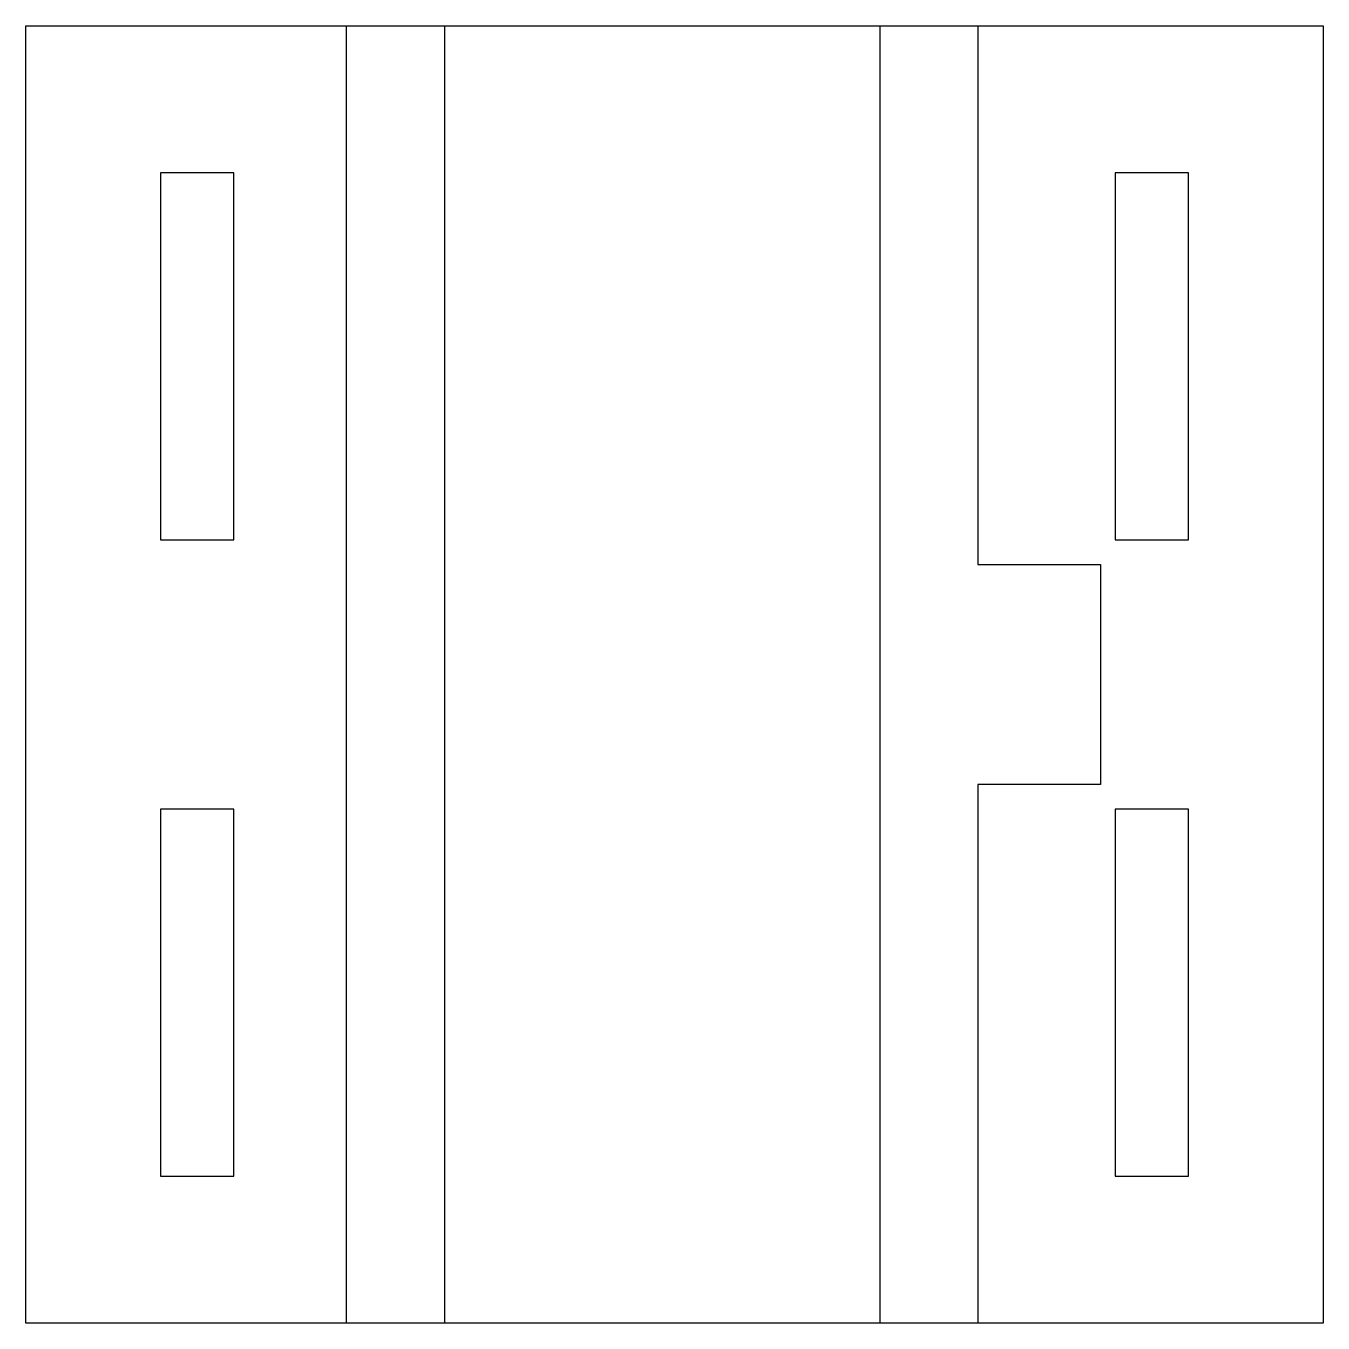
# Model space of a CAD drawing. Extents: x 16.8 to 69.8, y 15 to 68.
import ezdxf

# ---------------------------------------------------------------- set-up
doc = ezdxf.new("R2010")
doc.units = 0
doc.header["$MEASUREMENT"] = 0
doc.layers.get('0').update_dxf_attribs({"linetype": 'CONTINUOUS'})

msp = doc.modelspace()

# ---------------------------------------------------------------- linework, layer by layer
for p, q in [((16.765, 14.965), (16.765, 67.965)), ((16.765, 67.965), (69.765, 67.965)), ((29.865, 14.965), (29.865, 67.965)), ((33.865, 67.965), (33.865, 14.965)), ((51.665, 14.965), (51.665, 67.965)), ((55.665, 67.965), (55.665, 45.965)), ((69.765, 67.965), (69.765, 14.965)), ((25.265, 61.965), (22.265, 61.965)), ((22.265, 61.965), (22.265, 46.965)), ((25.265, 46.965), (25.265, 61.965)), ((64.265, 61.965), (61.265, 61.965)), ((61.265, 61.965), (61.265, 46.965)), ((64.265, 46.965), (64.265, 61.965)), ((22.265, 46.965), (25.265, 46.965)), ((61.265, 46.965), (64.265, 46.965)), ((55.665, 45.965), (60.665, 45.965)), ((60.665, 45.965), (60.665, 36.965)), ((60.665, 36.965), (55.665, 36.965)), ((55.665, 36.965), (55.665, 14.965)), ((25.265, 35.965), (22.265, 35.965)), ((22.265, 35.965), (22.265, 20.965)), ((25.265, 20.965), (25.265, 35.965)), ((64.265, 35.965), (61.265, 35.965)), ((61.265, 35.965), (61.265, 20.965)), ((64.265, 20.965), (64.265, 35.965)), ((22.265, 20.965), (25.265, 20.965)), ((61.265, 20.965), (64.265, 20.965)), ((69.765, 14.965), (16.765, 14.965))]:
    msp.add_line(p, q)

doc.saveas('drawing.dxf')
